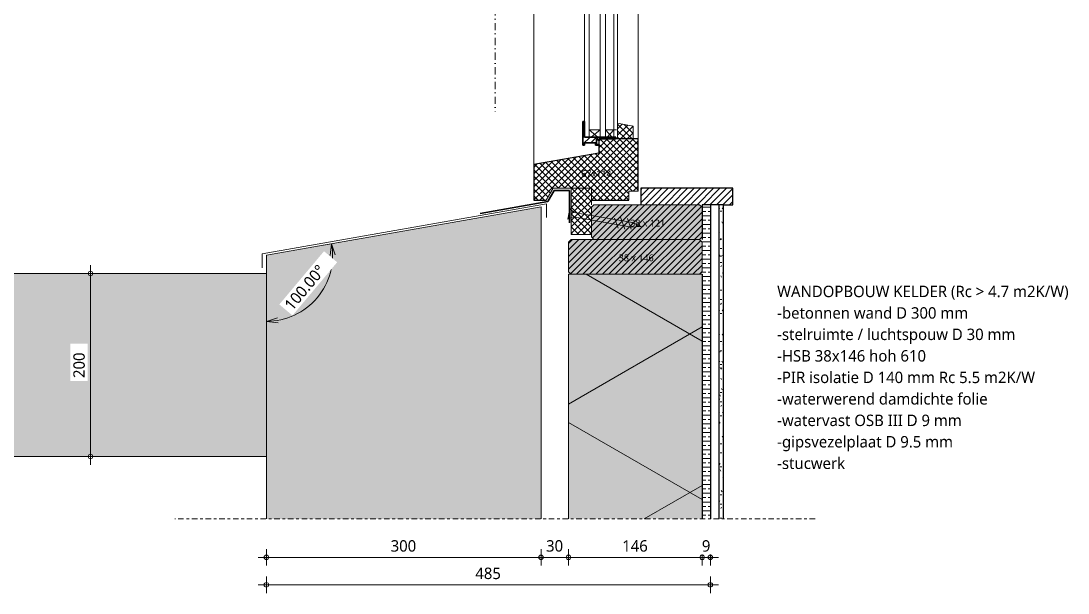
# Model space of a CAD drawing. Header units: millimetres. Extents: x 2927 to 18500, y -7154 to 6447.
# Drawn here: x 3620 to 4764, y 2895 to 3520 of the extents above; entities that cross this region are included whole.
import ezdxf

# ---------------------------------------------------------------- set-up
doc = ezdxf.new("R2010")
doc.units = ezdxf.units.MM
doc.linetypes.add('MV_center', pattern=[15, 6, -3, 3, -3])
doc.linetypes.add('MV_stramien', pattern=[16, 8, -4, 0, -4])
for name, color, linetype, lineweight in [('A-ANNO-DIMS', 211, 'Continuous', 13), ('A-ANNO-DIMS-5', 211, 'Continuous', 13), ('A-ANNO-NOTE', 131, 'Continuous', 18), ('A-DETL', 90, 'Continuous', 13), ('A-DETL-GENF', 92, 'Continuous', 18), ('A-DETL-MEDM', 33, 'Continuous', 18), ('G-ANNO-TEXT', 231, 'Continuous', 13)]:
    doc.layers.add(name, color=color, linetype=linetype, lineweight=lineweight)
doc.styles.add('Segoe UI', font='segoeui.ttf', dxfattribs={"height": 7.5})
doc.styles.add('Segoe UI_3', font='segoeui.ttf', dxfattribs={"height": 12.5})
doc.styles.add('Segoe UI_B', font='segoeui.ttf', dxfattribs={"height": 12.5})
doc.dimstyles.new('2_5_mm_1', dxfattribs={"dimscale": 304.8, "dimtxt": 13.092049, "dimasz": 0.04101, "dimexe": 0.029528, "dimexo": 0.0625, "dimgap": 0.024606, "dimtad": 1, "dimdec": 0, "dimzin": 0, "dimdsep": 46, "dimtxsty": 'Segoe UI_3', "dimblk1": 'OPEN30', "dimblk2": 'OPEN30', "dimsah": 1, "dimcen": 0.09, "dimazin": 0, "dimtfac": 1, "dimtdec": 4, "dimtix": 1, "dimtmove": 0, "dimatfit": 3, "dimfxl": 0.029528, "dimfxlon": 1, "dimtvp": 1, "dimtfill": 1, "dimtolj": 1, "dimtzin": 0, "dimarcsym": 2})
doc.dimstyles.new('2_5_mm_controle', dxfattribs={"dimscale": 304.8, "dimtxt": 13.092049, "dimasz": 0.016404, "dimexe": 0.029528, "dimexo": 0.0625, "dimgap": 0.008202, "dimtad": 1, "dimdec": 0, "dimzin": 0, "dimdsep": 46, "dimtxsty": 'Segoe UI_3', "dimblk1": 'DOTBLANK', "dimblk2": 'DOTBLANK', "dimsah": 1, "dimcen": 0.09, "dimdle": 0.029528, "dimazin": 0, "dimtfac": 1, "dimtdec": 4, "dimtix": 1, "dimtmove": 0, "dimatfit": 3, "dimfxl": 0.029528, "dimfxlon": 1, "dimtvp": 1, "dimtfill": 1, "dimtolj": 1, "dimtzin": 0, "dimarcsym": 2})
pattern_1 = [(45, (0, 0), (-3.535534, 3.535534), [])]
pattern_2 = [(45, (0, 0), (-3.535534, 3.535534), []), (135, (0, 0), (-3.535534, -3.535534), [])]

# ---------------------------------------------------------------- blocks, each defined once
blk = doc.blocks.new('31 dubbel_glas1 - Type 1-3227790-Details Domera')
at = {"layer": 'A-DETL-GENF', "lineweight": 13}
for p, q in [((392.9, 0), (2, 0)), ((392.9, -36.2), (392.9, 0)), ((392.9, -5), (2, -5)), ((2, -14.6), (10, -5)), ((2, -7.4), (10, -17)), ((10, -17), (10, -5)), ((382.9, -5), (382.9, -17)), ((382.9, -17), (392.9, -5)), ((382.9, -5), (392.9, -17)), ((2, -17), (392.9, -17)), ((2, -23), (392.9, -23)), ((2, -30.3), (10, -23)), ((2, -24.8), (10, -32.2)), ((2, -32.2), (392.9, -32.2)), ((10, -35), (10, -23)), ((382.9, -23), (382.9, -35)), ((382.9, -32.2), (392.9, -23)), ((382.9, -23), (392.9, -32.2)), ((17, -36.2), (392.9, -36.2))]:
    blk.add_line(p, q, dxfattribs=at)
blk = doc.blocks.new('00 hout_rechthoekig_sls - SLS 38x121-4309776-Details Domera')
at = {"layer": 'A-DETL-GENF'}
blk.add_hatch(color=256, dxfattribs=at).paths.add_polyline_path([(118.2, 0), (121, 2.8), (121, 35.2), (118.2, 38), (2.8, 38), (0, 35.2), (0, 2.8), (2.8, 0)])
at = {"layer": 'A-DETL-MEDM', "lineweight": 13}
h = blk.add_hatch(dxfattribs=at)
h.set_pattern_fill('FP_89', color=256, style=0, pattern_type=2)
h.set_pattern_definition([(45, (-4243.284, -3281.331), (-3.535534, 3.535534), [])])
h.paths.add_polyline_path([(118.2, 0), (121, 2.8), (121, 35.2), (118.2, 38), (2.8, 38), (0, 35.2), (0, 2.8), (2.8, 0)])
at = {"layer": 'A-DETL-MEDM'}
for p, q in [((0, 35.2), (2.8, 38)), ((0, 35.2), (2.8, 38)), ((0, 2.8), (0, 35.2)), ((2.8, 38), (118.2, 38)), ((118.2, 38), (121, 35.2)), ((118.2, 38), (121, 35.2)), ((2.8, 0), (0, 2.8)), ((2.8, 0), (0, 2.8)), ((121, 2.8), (118.2, 0)), ((118.2, 0), (121, 2.8))]:
    blk.add_line(p, q, dxfattribs=at)
blk = doc.blocks.new('28 schroef - 5_0x80-3186763-Details Domera')
at = {"layer": 'A-DETL-GENF', "lineweight": 13}
h = blk.add_hatch(dxfattribs=at)
h.set_pattern_fill('FP_90', color=256, style=0, pattern_type=2)
h.set_pattern_definition([(120, (0, 0), (-11.2583, -6.5), [])])
h.paths.add_polyline_path([(70, -6), (70, 6), (50, 6), (50, -6)])
h = blk.add_hatch(dxfattribs=at)
h.set_pattern_fill('FP_91', color=256, style=0, pattern_type=2)
h.set_pattern_definition([(120, (7.5, 0), (-11.2583, -6.5), [])])
h.paths.add_polyline_path([(70, -6), (70, 6), (50, 6), (50, -6)])
for p, q in [((0, 6), (0, -6)), ((5, 2.5), (0, 6)), ((70, 2.5), (5, 2.5)), ((80, 0), (70, 2.5)), ((0, -6), (5, -2.5)), ((5, -2.5), (70, -2.5)), ((70, -2.5), (80, 0))]:
    blk.add_line(p, q, dxfattribs=at)
blk = doc.blocks.new('42 isolatie - Type 1-3770034-Details Domera')
at = {"layer": 'A-DETL-GENF'}
blk.add_hatch(color=256, dxfattribs=at).paths.add_polyline_path([(13, -0.8), (13, -146.8), (280.3, -146.8), (280.3, -0.8), (54.9, -0.8)])
at = {"layer": 'A-DETL-GENF', "lineweight": 13}
h = blk.add_hatch(dxfattribs=at)
h.set_pattern_fill('FP_39', color=256, style=0, pattern_type=2)
h.set_pattern_definition([(300, (-2364.6, -150.86), (-129.904, -75), []), (240, (-2364.6, -150.86), (-129.904, 75), [])])
h.paths.add_polyline_path([(13, -0.8), (13, -146.8), (280.3, -146.8), (280.3, -0.8), (54.9, -0.8)])
at = {"layer": 'A-DETL-GENF'}
for p, q in [((280.3, -0.8), (13, -0.8)), ((280.3, -0.8), (13, -0.8)), ((280.3, -3.6), (280.3, -0.8)), ((280.3, -144), (280.3, -3.6)), ((13, -146.8), (280.3, -146.8)), ((280.3, -146.8), (280.3, -144))]:
    blk.add_line(p, q, dxfattribs=at)
blk = doc.blocks.new('00 hout_rechthoekig_sls - SLS 38x146-4309777-Details Domera')
at = {"layer": 'A-DETL-GENF'}
blk.add_hatch(color=256, dxfattribs=at).paths.add_polyline_path([(143.2, 0), (146, 2.8), (146, 35.2), (143.2, 38), (2.8, 38), (0, 35.2), (0, 2.8), (2.8, 0)])
at = {"layer": 'A-DETL-MEDM', "lineweight": 13}
h = blk.add_hatch(dxfattribs=at)
h.set_pattern_fill('FP_92', color=256, style=0, pattern_type=2)
h.set_pattern_definition([(45, (-4218.284, -3243.331), (-3.535534, 3.535534), [])])
h.paths.add_polyline_path([(143.2, 0), (146, 2.8), (146, 35.2), (143.2, 38), (2.8, 38), (0, 35.2), (0, 2.8), (2.8, 0)])
at = {"layer": 'A-DETL-MEDM'}
for p, q in [((0, 35.2), (2.8, 38)), ((0, 35.2), (2.8, 38)), ((0, 2.8), (0, 35.2)), ((2.8, 38), (143.2, 38)), ((143.2, 38), (146, 35.2)), ((143.2, 38), (146, 35.2)), ((146, 35.2), (146, 2.8)), ((2.8, 0), (0, 2.8)), ((2.8, 0), (0, 2.8)), ((2.8, 0), (143.2, 0)), ((146, 2.8), (143.2, 0)), ((143.2, 0), (146, 2.8))]:
    blk.add_line(p, q, dxfattribs=at)
blk = doc.blocks.new('NLRS_00_DI_maskeer - Type 1-4234574-Details Domera')
at = {"layer": 'A-DETL-GENF', "linetype": 'MV_center'}
blk.add_line((599.5, 0), (-100, 0), dxfattribs=at)
blk = doc.blocks.new('DIMBLOCK67-Details Domera')
at = {"layer": 'A-ANNO-DIMS-5'}
for p, q in [((3888.3, 2933.9), (3888.3, 2942.9)), ((4188.3, 2933.9), (4188.3, 2942.9)), ((3879.3, 2933.9), (4188.3, 2933.9)), ((3888.3, 2933.9), (3888.3, 2924.9)), ((4188.3, 2933.9), (4188.3, 2924.9))]:
    blk.add_line(p, q, dxfattribs=at)
for centre in [(3888.3, 2933.9), (4188.3, 2933.9)]:
    blk.add_circle(centre, 2.5, dxfattribs=at)
at = {"layer": 'A-ANNO-DIMS-5', "color": 0, "insert": (4024, 2952.7), "char_height": 12.5, "width": 34.277, "attachment_point": 1, "line_spacing_factor": 1.142579, "style": 'Segoe UI_3', "bg_fill": 3, "box_fill_scale": 1.25, "bg_fill_color": 9, "bg_fill_true_color": 13158600, "bg_fill_transparency": 0}
blk.add_mtext('300', dxfattribs=at)
blk = doc.blocks.new('_DotBlank')
at = {"color": 0, "linetype": 'ByBlock', "lineweight": -2}
blk.add_line((-0.5, 0), (-1, 0), dxfattribs=at)
blk.add_circle((0, 0), 0.5, dxfattribs=at)
blk = doc.blocks.new('DIMBLOCK68-Details Domera')
at = {"layer": 'A-ANNO-DIMS-5'}
for p, q in [((4188.3, 2933.9), (4188.3, 2942.9)), ((4218.3, 2933.9), (4218.3, 2942.9)), ((4188.3, 2933.9), (4218.3, 2933.9)), ((4188.3, 2933.9), (4188.3, 2924.9)), ((4218.3, 2933.9), (4218.3, 2924.9))]:
    blk.add_line(p, q, dxfattribs=at)
for centre in [(4188.3, 2933.9), (4218.3, 2933.9)]:
    blk.add_circle(centre, 2.5, dxfattribs=at)
at = {"layer": 'A-ANNO-DIMS-5', "color": 0, "insert": (4193.8, 2952.7), "char_height": 12.5, "width": 22.852, "attachment_point": 1, "line_spacing_factor": 1.142579, "style": 'Segoe UI_3', "bg_fill": 3, "box_fill_scale": 1.25, "bg_fill_color": 9, "bg_fill_true_color": 13158600, "bg_fill_transparency": 0}
blk.add_mtext('30', dxfattribs=at)
blk = doc.blocks.new('DIMBLOCK69-Details Domera')
at = {"layer": 'A-ANNO-DIMS-5'}
for p, q in [((4218.3, 2933.9), (4218.3, 2942.9)), ((4364.3, 2933.9), (4364.3, 2942.9)), ((4218.3, 2933.9), (4364.3, 2933.9)), ((4218.3, 2933.9), (4218.3, 2924.9)), ((4364.3, 2933.9), (4364.3, 2924.9))]:
    blk.add_line(p, q, dxfattribs=at)
for centre in [(4218.3, 2933.9), (4364.3, 2933.9)]:
    blk.add_circle(centre, 2.5, dxfattribs=at)
at = {"layer": 'A-ANNO-DIMS-5', "color": 0, "insert": (4277, 2952.7), "char_height": 12.5, "width": 34.277, "attachment_point": 1, "line_spacing_factor": 1.142579, "style": 'Segoe UI_3', "bg_fill": 3, "box_fill_scale": 1.25, "bg_fill_color": 9, "bg_fill_true_color": 13158600, "bg_fill_transparency": 0}
blk.add_mtext('146', dxfattribs=at)
blk = doc.blocks.new('DIMBLOCK70-Details Domera')
at = {"layer": 'A-ANNO-DIMS-5'}
for p, q in [((4364.3, 2933.9), (4364.3, 2942.9)), ((4373.3, 2933.9), (4373.3, 2942.9)), ((4364.3, 2933.9), (4382.3, 2933.9)), ((4364.3, 2933.9), (4364.3, 2924.9)), ((4373.3, 2933.9), (4373.3, 2924.9))]:
    blk.add_line(p, q, dxfattribs=at)
for centre in [(4364.3, 2933.9), (4373.3, 2933.9)]:
    blk.add_circle(centre, 2.5, dxfattribs=at)
at = {"layer": 'A-ANNO-DIMS-5', "color": 0, "insert": (4364, 2952.7), "char_height": 12.5, "width": 11.426, "attachment_point": 1, "line_spacing_factor": 1.142579, "style": 'Segoe UI_3', "bg_fill": 3, "box_fill_scale": 1.25, "bg_fill_color": 9, "bg_fill_true_color": 13158600, "bg_fill_transparency": 0}
blk.add_mtext('9', dxfattribs=at)
blk = doc.blocks.new('DIMBLOCK71-Details Domera')
at = {"layer": 'A-ANNO-DIMS-5'}
for p, q in [((3888.3, 2903.9), (3888.3, 2912.9)), ((4373.3, 2903.9), (4373.3, 2912.9)), ((3879.3, 2903.9), (4382.3, 2903.9)), ((3888.3, 2903.9), (3888.3, 2894.9)), ((4373.3, 2903.9), (4373.3, 2894.9))]:
    blk.add_line(p, q, dxfattribs=at)
for centre in [(3888.3, 2903.9), (4373.3, 2903.9)]:
    blk.add_circle(centre, 2.5, dxfattribs=at)
at = {"layer": 'A-ANNO-DIMS-5', "color": 0, "insert": (4116.5, 2922.7), "char_height": 12.5, "width": 34.277, "attachment_point": 1, "line_spacing_factor": 1.142579, "style": 'Segoe UI_3', "bg_fill": 3, "box_fill_scale": 1.25, "bg_fill_color": 9, "bg_fill_true_color": 13158600, "bg_fill_transparency": 0}
blk.add_mtext('485', dxfattribs=at)
blk = doc.blocks.new('DIMBLOCK72-Details Domera')
at = {"layer": 'A-ANNO-DIMS-5'}
for p, q in [((3696.1, 3035.1), (3696.1, 3253.1)), ((3696.1, 3244.1), (3687.1, 3244.1)), ((3696.1, 3244.1), (3705.1, 3244.1)), ((3696.1, 3044.1), (3687.1, 3044.1)), ((3696.1, 3044.1), (3705.1, 3044.1))]:
    blk.add_line(p, q, dxfattribs=at)
for centre in [(3696.1, 3244.1), (3696.1, 3044.1)]:
    blk.add_circle(centre, 2.5, dxfattribs=at)
at = {"layer": 'A-ANNO-DIMS-5', "color": 0, "insert": (3677.3, 3129.9), "char_height": 12.5, "width": 34.277, "attachment_point": 1, "rotation": 90, "line_spacing_factor": 1.142579, "style": 'Segoe UI_3', "bg_fill": 3, "box_fill_scale": 1.25, "bg_fill_color": 9, "bg_fill_true_color": 13158600, "bg_fill_transparency": 0}
blk.add_mtext('200', dxfattribs=at)
blk = doc.blocks.new('DIMBLOCK84-Details Domera')
at = {"layer": 'A-ANNO-DIMS-5'}
for p, q in [((3959.5, 3276.7), (3950.6, 3275.1)), ((3959.5, 3276.7), (3957.8, 3264)), ((3959.5, 3276.7), (3968.4, 3278.3)), ((3959.5, 3276.7), (3963.3, 3264.5)), ((3888.3, 3191.8), (3888.3, 3200.8)), ((3888.3, 3191.8), (3900.5, 3195.7)), ((3888.3, 3191.8), (3888.3, 3191.8)), ((3888.3, 3191.8), (3901, 3190.2)), ((3888.3, 3191.8), (3888.3, 3182.8))]:
    blk.add_line(p, q, dxfattribs=at)
blk.add_arc((3888.3, 3264.1), 72.3, 270, 10, dxfattribs=at)
blk.add_arc((3888.3, 3264.1), 72.3, 270, 10, dxfattribs=at)
at = {"layer": 'A-ANNO-DIMS-5', "color": 0, "insert": (3906.8, 3210.7), "char_height": 12.5, "width": 69.697, "attachment_point": 1, "rotation": 50, "line_spacing_factor": 1.142579, "style": 'Segoe UI_3', "bg_fill": 3, "box_fill_scale": 1.25, "bg_fill_color": 9, "bg_fill_true_color": 13158600, "bg_fill_transparency": 0}
blk.add_mtext('100.00°', dxfattribs=at)
blk = doc.blocks.new('_Open30')
at = {"color": 0, "linetype": 'ByBlock', "lineweight": -2}
for p, q in [((-1, 0.268), (0, 0)), ((0, 0), (-1, -0.268)), ((0, 0), (-1, 0))]:
    blk.add_line(p, q, dxfattribs=at)

msp = doc.modelspace()

# ---------------------------------------------------------------- hatches: boundary and pattern name
at = {"layer": 'A-DETL-GENF'}
msp.add_hatch(color=9, dxfattribs=at).paths.add_polyline_path([(4123, 2976), (4188.3, 2976), (4188.3, 3317), (3888.3, 3264.1), (3888.3, 3244.1), (3388.3, 3244.1), (3388.3, 4064.1), (3188.3, 4064.1), (3188.3, 3044.1), (3888.3, 3044.1), (3888.3, 2976), (4101.5, 2976)])
at = {"layer": 'A-DETL-GENF', "lineweight": 13}
h = msp.add_hatch(dxfattribs=at)
h.set_pattern_fill('FP_10', color=250, style=0, pattern_type=2)
h.set_pattern_definition(pattern_1)
h.paths.add_polyline_path([(4251.3, 3384.3), (4251.3, 3385.3), (4248.8, 3385.3), (4248.8, 3391.3), (4250.3, 3391.3), (4250.3, 3389.8), (4251.3, 3389.8), (4251.3, 3391.3), (4270.1, 3391.3), (4270.1, 3393.3), (4235.7, 3393.3), (4235.7, 3410.3), (4233.9, 3410.3), (4233.9, 3384.3), (4235.7, 3384.3), (4235.7, 3387), (4247.8, 3387), (4247.8, 3384.3)])
h = msp.add_hatch(dxfattribs=at)
h.set_pattern_fill('FP_12', color=250, style=0, pattern_type=2)
h.set_pattern_definition(pattern_2)
h.paths.add_polyline_path([(4272, 3391.3), (4289, 3391.3), (4289, 3405.3), (4272, 3408.3)])
h = msp.add_hatch(dxfattribs=at)
h.set_pattern_fill('FP_12', color=250, style=0, pattern_type=2)
h.set_pattern_definition(pattern_2)
h.paths.add_polyline_path([(4180.3, 3324.3), (4194.1, 3324.3), (4201.6, 3337.3), (4243.3, 3337.3), (4243.3, 3324.3), (4284.3, 3324.3), (4284.3, 3334.3), (4294.3, 3334.3), (4294.3, 3391.3), (4251.3, 3391.3), (4251.3, 3375.8), (4180.3, 3363.2)])
h = msp.add_hatch(dxfattribs=at)
h.set_pattern_fill('FP_12', color=250, style=0, pattern_type=2)
h.set_pattern_definition(pattern_2)
h.paths.add_polyline_path([(4221.3, 3286.8), (4243.3, 3286.8), (4243.3, 3337.3), (4221.3, 3337.3), (4221.3, 3316.5)])
h = msp.add_hatch(dxfattribs=at)
h.set_pattern_fill('FP_10', color=250, style=0, pattern_type=2)
h.set_pattern_definition(pattern_1)
h.paths.add_polyline_path([(4397.8, 3319.3), (4397.8, 3337.3), (4297.3, 3337.3), (4297.3, 3319.3), (4387.8, 3319.3)])
h = msp.add_hatch(dxfattribs=at)
h.set_pattern_fill('FP_4', color=250, style=0, pattern_type=2)
h.set_pattern_definition([(0, (0, 0), (0, 9.476), []), (0, (0, 4.738), (0, 9.476), [4.738, -2.369])])
h.paths.add_polyline_path([(4373.3, 2976), (4373.3, 3319.3), (4364.3, 3319.3), (4364.3, 2976)])
h = msp.add_hatch(dxfattribs=at)
h.set_pattern_fill('FP_5', color=253, style=0, pattern_type=2)
h.set_pattern_definition([(0, (0, 0), (20.32, 5.08), [1.676, -13.564, 1.676, -13.564, -81.28]), (0, (0, 0), (20.32, 5.08), [-30.48, 1.676, -28.804, 1.676, -13.564, -35.56]), (0, (0, 0), (20.32, 5.08), [-76.2, 1.676, -8.484, 1.676, -23.724]), (120, (7.62, 2.54), (-14.559409, 15.057636), [1.676, -13.564, 1.676, -13.564, -81.28]), (120, (7.62, 2.54), (-14.559409, 15.057636), [-30.48, 1.676, -28.804, 1.676, -13.564, -35.56]), (120, (7.62, 2.54), (-14.559409, 15.057636), [-76.2, 1.676, -8.484, 1.676, -23.724]), (240, (10.16, 12.7), (-5.760591, -20.137636), [1.676, -13.564, 1.676, -13.564, -81.28]), (240, (10.16, 12.7), (-5.760591, -20.137636), [-30.48, 1.676, -28.804, 1.676, -13.564, -35.56]), (240, (10.16, 12.7), (-5.760591, -20.137636), [-76.2, 1.676, -8.484, 1.676, -23.724])])
h.paths.add_polyline_path([(4387.8, 2976), (4387.8, 3319.3), (4382.8, 3319.3), (4382.8, 2976)])

# ---------------------------------------------------------------- linework, layer by layer
at = {"layer": 'A-DETL', "linetype": 'MV_stramien', "lineweight": 18}
msp.add_line((4138.3, 4194.1), (4138.3, 3420.8), dxfattribs=at)
at = {"layer": 'A-DETL', "lineweight": 18}
for p, q in [((4294.3, 3391.3), (4294.3, 3847.1)), ((4180.3, 3363.2), (4180.3, 3778.2)), ((4289, 3405.3), (4272, 3408.3)), ((4272, 3408.3), (4272, 3391.3)), ((4289, 3391.3), (4289, 3405.3)), ((4194.1, 3324.3), (4201.6, 3337.3)), ((4201.6, 3337.3), (4243.3, 3337.3)), ((4221.3, 3337.3), (4221.3, 3286.8)), ((4243.3, 3337.3), (4243.3, 3324.3)), ((4284.3, 3324.3), (4284.3, 3334.3)), ((4284.3, 3334.3), (4294.3, 3334.3)), ((4194.3, 3320.3), (3883.8, 3265.5)), ((4194.3, 3320.3), (4194.3, 3305.3)), ((4243.3, 3319.3), (4243.3, 3324.3)), ((4188.3, 3317), (3888.3, 3264.1)), ((4188.3, 2976), (4188.3, 3317)), ((4221.3, 3286.8), (4243.3, 3286.8)), ((3883.8, 3265.5), (3883.8, 3250.2)), ((3888.3, 3264.1), (3888.3, 3244.1)), ((3888.3, 3244.1), (3388.3, 3244.1)), ((3188.3, 3044.1), (3888.3, 3044.1)), ((3888.3, 3044.1), (3888.3, 2976))]:
    msp.add_line(p, q, dxfattribs=at)
at = {"layer": 'A-DETL', "lineweight": 35}
for p, q in [((4235.7, 3410.3), (4233.9, 3410.3)), ((4233.9, 3410.3), (4233.9, 3384.3)), ((4235.7, 3393.3), (4235.7, 3410.3)), ((4270.1, 3393.3), (4235.7, 3393.3)), ((4235.7, 3384.3), (4235.7, 3387)), ((4235.7, 3387), (4247.8, 3387)), ((4247.8, 3387), (4247.8, 3384.3)), ((4248.8, 3385.3), (4248.8, 3391.3)), ((4248.8, 3391.3), (4250.3, 3391.3)), ((4250.3, 3391.3), (4250.3, 3389.8)), ((4250.3, 3389.8), (4251.3, 3389.8)), ((4251.3, 3389.8), (4251.3, 3391.3)), ((4251.3, 3391.3), (4270.1, 3391.3)), ((4270.1, 3391.3), (4270.1, 3393.3)), ((4233.9, 3384.3), (4235.7, 3384.3)), ((4247.8, 3384.3), (4251.3, 3384.3)), ((4251.3, 3385.3), (4248.8, 3385.3)), ((4251.3, 3384.3), (4251.3, 3385.3)), ((4202.6, 3334.7), (4195.8, 3322.8)), ((4219.4, 3334.7), (4202.6, 3334.7)), ((4219.4, 3299.7), (4219.4, 3334.7)), ((4195.8, 3322.8), (4121.9, 3309.8))]:
    msp.add_line(p, q, dxfattribs=at)
at = {"layer": 'A-DETL', "lineweight": 25}
for p, q in [((4373.3, 3319.3), (4364.3, 3319.3)), ((4364.3, 3319.3), (4364.3, 3281.3)), ((4382.8, 3319.3), (4373.3, 3319.3)), ((4373.3, 3319.3), (4373.3, 2976)), ((4387.8, 3319.3), (4382.8, 3319.3)), ((4382.8, 2976), (4382.8, 3319.3)), ((4387.8, 2976), (4387.8, 3319.3)), ((4364.3, 3243.3), (4364.3, 2976))]:
    msp.add_line(p, q, dxfattribs=at)
at = {"layer": 'A-DETL'}
msp.add_line((3888.3, 3244.1), (3888.3, 3044.1), dxfattribs=at)
at = {"layer": 'A-DETL-MEDM', "lineweight": 25}
for p, q in [((4251.3, 3389.8), (4251.3, 3385.3)), ((4294.3, 3391.3), (4270.1, 3391.3)), ((4294.3, 3334.3), (4294.3, 3391.3)), ((4251.3, 3375.8), (4180.3, 3363.2)), ((4251.3, 3384.3), (4251.3, 3375.8)), ((4180.3, 3363.2), (4180.3, 3324.3)), ((4297.3, 3337.3), (4297.3, 3319.3)), ((4397.8, 3337.3), (4297.3, 3337.3)), ((4397.8, 3319.3), (4397.8, 3337.3)), ((4180.3, 3324.3), (4194.1, 3324.3)), ((4243.3, 3324.3), (4284.3, 3324.3)), ((4387.8, 3319.3), (4397.8, 3319.3))]:
    msp.add_line(p, q, dxfattribs=at)

# ---------------------------------------------------------------- block references
at = {"layer": 'A-DETL-GENF', "lineweight": 13}
for name, p, rotation in [('31 dubbel_glas1 - Type 1-3227790-Details Domera', (4235.8, 3391.3), 89.99999999999893), ('28 schroef - 5_0x80-3186763-Details Domera', (4218.8, 3309.4), 350.0000000000001)]:
    msp.add_blockref(name, p, dxfattribs=dict(at, rotation=rotation))
at = {"layer": 'A-DETL-GENF', "rotation": 89.99999999999991}
msp.add_blockref('42 isolatie - Type 1-3770034-Details Domera', (4217.5, 2963.1), dxfattribs=at)
at = {"layer": 'A-DETL-GENF', "linetype": 'MV_center'}
msp.add_blockref('NLRS_00_DI_maskeer - Type 1-4234574-Details Domera', (3888.3, 2976), dxfattribs=at)
at = {"layer": 'A-DETL-MEDM'}
for name, p in [('00 hout_rechthoekig_sls - SLS 38x121-4309776-Details Domera', (4243.3, 3281.3)), ('00 hout_rechthoekig_sls - SLS 38x146-4309777-Details Domera', (4218.3, 3243.3))]:
    msp.add_blockref(name, p, dxfattribs=at)

# ---------------------------------------------------------------- texts
at = {"layer": 'A-ANNO-NOTE', "lineweight": 13, "char_height": 7.5, "width": 47.3, "attachment_point": 1, "style": 'Segoe UI'}
for s, insert in [('38 x 121', (4285.7, 3303)), ('38 x 146', (4273.2, 3265))]:
    msp.add_mtext(s, dxfattribs=dict(at, insert=insert))
at = {"layer": 'G-ANNO-TEXT', "color": 8, "insert": (4232.3, 3357), "char_height": 7.5, "width": 40.084, "attachment_point": 1, "style": 'Segoe UI'}
msp.add_mtext('67x114', dxfattribs=at)
at = {"layer": 'G-ANNO-TEXT', "color": 7, "char_height": 12.5, "attachment_point": 1}
for s, insert, width, style in [('WANDOPBOUW KELDER (Rc > 4.7 m2K/W)', (4446.3, 3230.8), 430.907, 'Segoe UI_B'), ('-betonnen wand D 300 mm', (4446.3, 3207.3), 260.148, 'Segoe UI_3'), ('-stelruimte / luchtspouw D 30 mm', (4446.3, 3183.9), 322.679, 'Segoe UI_3'), ('-HSB 38x146 hoh 610 ', (4446.3, 3160.4), 210.042, 'Segoe UI_3'), ('-PIR isolatie D 140 mm Rc 5.5 m2K/W', (4446.3, 3136.9), 354.747, 'Segoe UI_3'), ('-waterwerend damdichte folie', (4446.3, 3113.4), 281.793, 'Segoe UI_3'), ('-watervast OSB III D 9 mm', (4446.3, 3089.9), 246.519, 'Segoe UI_3'), ('-gipsvezelplaat D 9.5 mm', (4446.3, 3066.5), 238.502, 'Segoe UI_3'), ('-stucwerk', (4446.3, 3043), 90.19, 'Segoe UI_3')]:
    msp.add_mtext(s, dxfattribs=dict(at, insert=insert, width=width, style=style))

# ---------------------------------------------------------------- dimensions: what is measured, and where the dimension line sits
at = {"layer": 'A-ANNO-DIMS'}
dim = msp.add_linear_dim(base=(4188.3, 2933.9), p1=(3888.3, 2942.9), p2=(4188.3, 2942.9), dimstyle='2_5_mm_controle', override={"dimpost": '<>', "dimfxl": 300}, dxfattribs=at)
dim.commit()
dim.dimension.update_dxf_attribs({"geometry": 'DIMBLOCK67-Details Domera', "text_midpoint": (4038.3, 2942.9)})

# ---------------------------------------------------------------- next in the draw order: dimensions: what is measured, and where the dimension line sits
dim = msp.add_angular_dim_3p(base=(3928.0164, 3203.7341), center=(3888.284, 3264.1443), p1=(3888.284, 3182.839), p2=(3968.3541, 3278.2629), dimstyle='2_5_mm_1', override={"dimpost": '<>', "dimfxl": 124.566931}, dxfattribs=at)
dim.commit()
dim.dimension.update_dxf_attribs({"geometry": 'DIMBLOCK84-Details Domera', "text_midpoint": (3932.9496, 3226.6654)})
dim = msp.add_linear_dim(base=(3696.1, 3244.1), p1=(3687.1, 3044.1), p2=(3687.1, 3244.1), angle=90, dimstyle='2_5_mm_controle', override={"dimpost": '<>', "dimfxl": 200}, dxfattribs=at)
dim.commit()
dim.dimension.update_dxf_attribs({"geometry": 'DIMBLOCK72-Details Domera', "text_midpoint": (3687.1, 3144.1)})
dim = msp.add_linear_dim(base=(4218.3, 2933.9), p1=(4188.3, 2942.9), p2=(4218.3, 2942.9), dimstyle='2_5_mm_controle', override={"dimpost": '<>', "dimfxl": 30}, dxfattribs=at)
dim.commit()
dim.dimension.update_dxf_attribs({"geometry": 'DIMBLOCK68-Details Domera', "text_midpoint": (4203.3, 2942.9)})

# ---------------------------------------------------------------- next in the draw order: dimensions: what is measured, and where the dimension line sits
dim = msp.add_linear_dim(base=(4364.3, 2933.9), p1=(4218.3, 2942.9), p2=(4364.3, 2942.9), dimstyle='2_5_mm_controle', override={"dimpost": '<>', "dimfxl": 146}, dxfattribs=at)
dim.commit()
dim.dimension.update_dxf_attribs({"geometry": 'DIMBLOCK69-Details Domera', "text_midpoint": (4291.3, 2942.9)})

# ---------------------------------------------------------------- next in the draw order: dimensions: what is measured, and where the dimension line sits
dim = msp.add_linear_dim(base=(4373.3, 2933.9), p1=(4364.3, 2942.9), p2=(4373.3, 2942.9), dimstyle='2_5_mm_controle', override={"dimpost": '<>', "dimfxl": 9}, dxfattribs=at)
dim.commit()
dim.dimension.update_dxf_attribs({"geometry": 'DIMBLOCK70-Details Domera', "text_midpoint": (4368.8, 2942.9)})

# ---------------------------------------------------------------- next in the draw order: dimensions: what is measured, and where the dimension line sits
dim = msp.add_linear_dim(base=(4373.3, 2903.9), p1=(3888.3, 2912.9), p2=(4373.3, 2912.9), dimstyle='2_5_mm_controle', override={"dimpost": '<>', "dimfxl": 485}, dxfattribs=at)
dim.commit()
dim.dimension.update_dxf_attribs({"geometry": 'DIMBLOCK71-Details Domera', "text_midpoint": (4130.8, 2912.9)})

doc.saveas('drawing.dxf')
